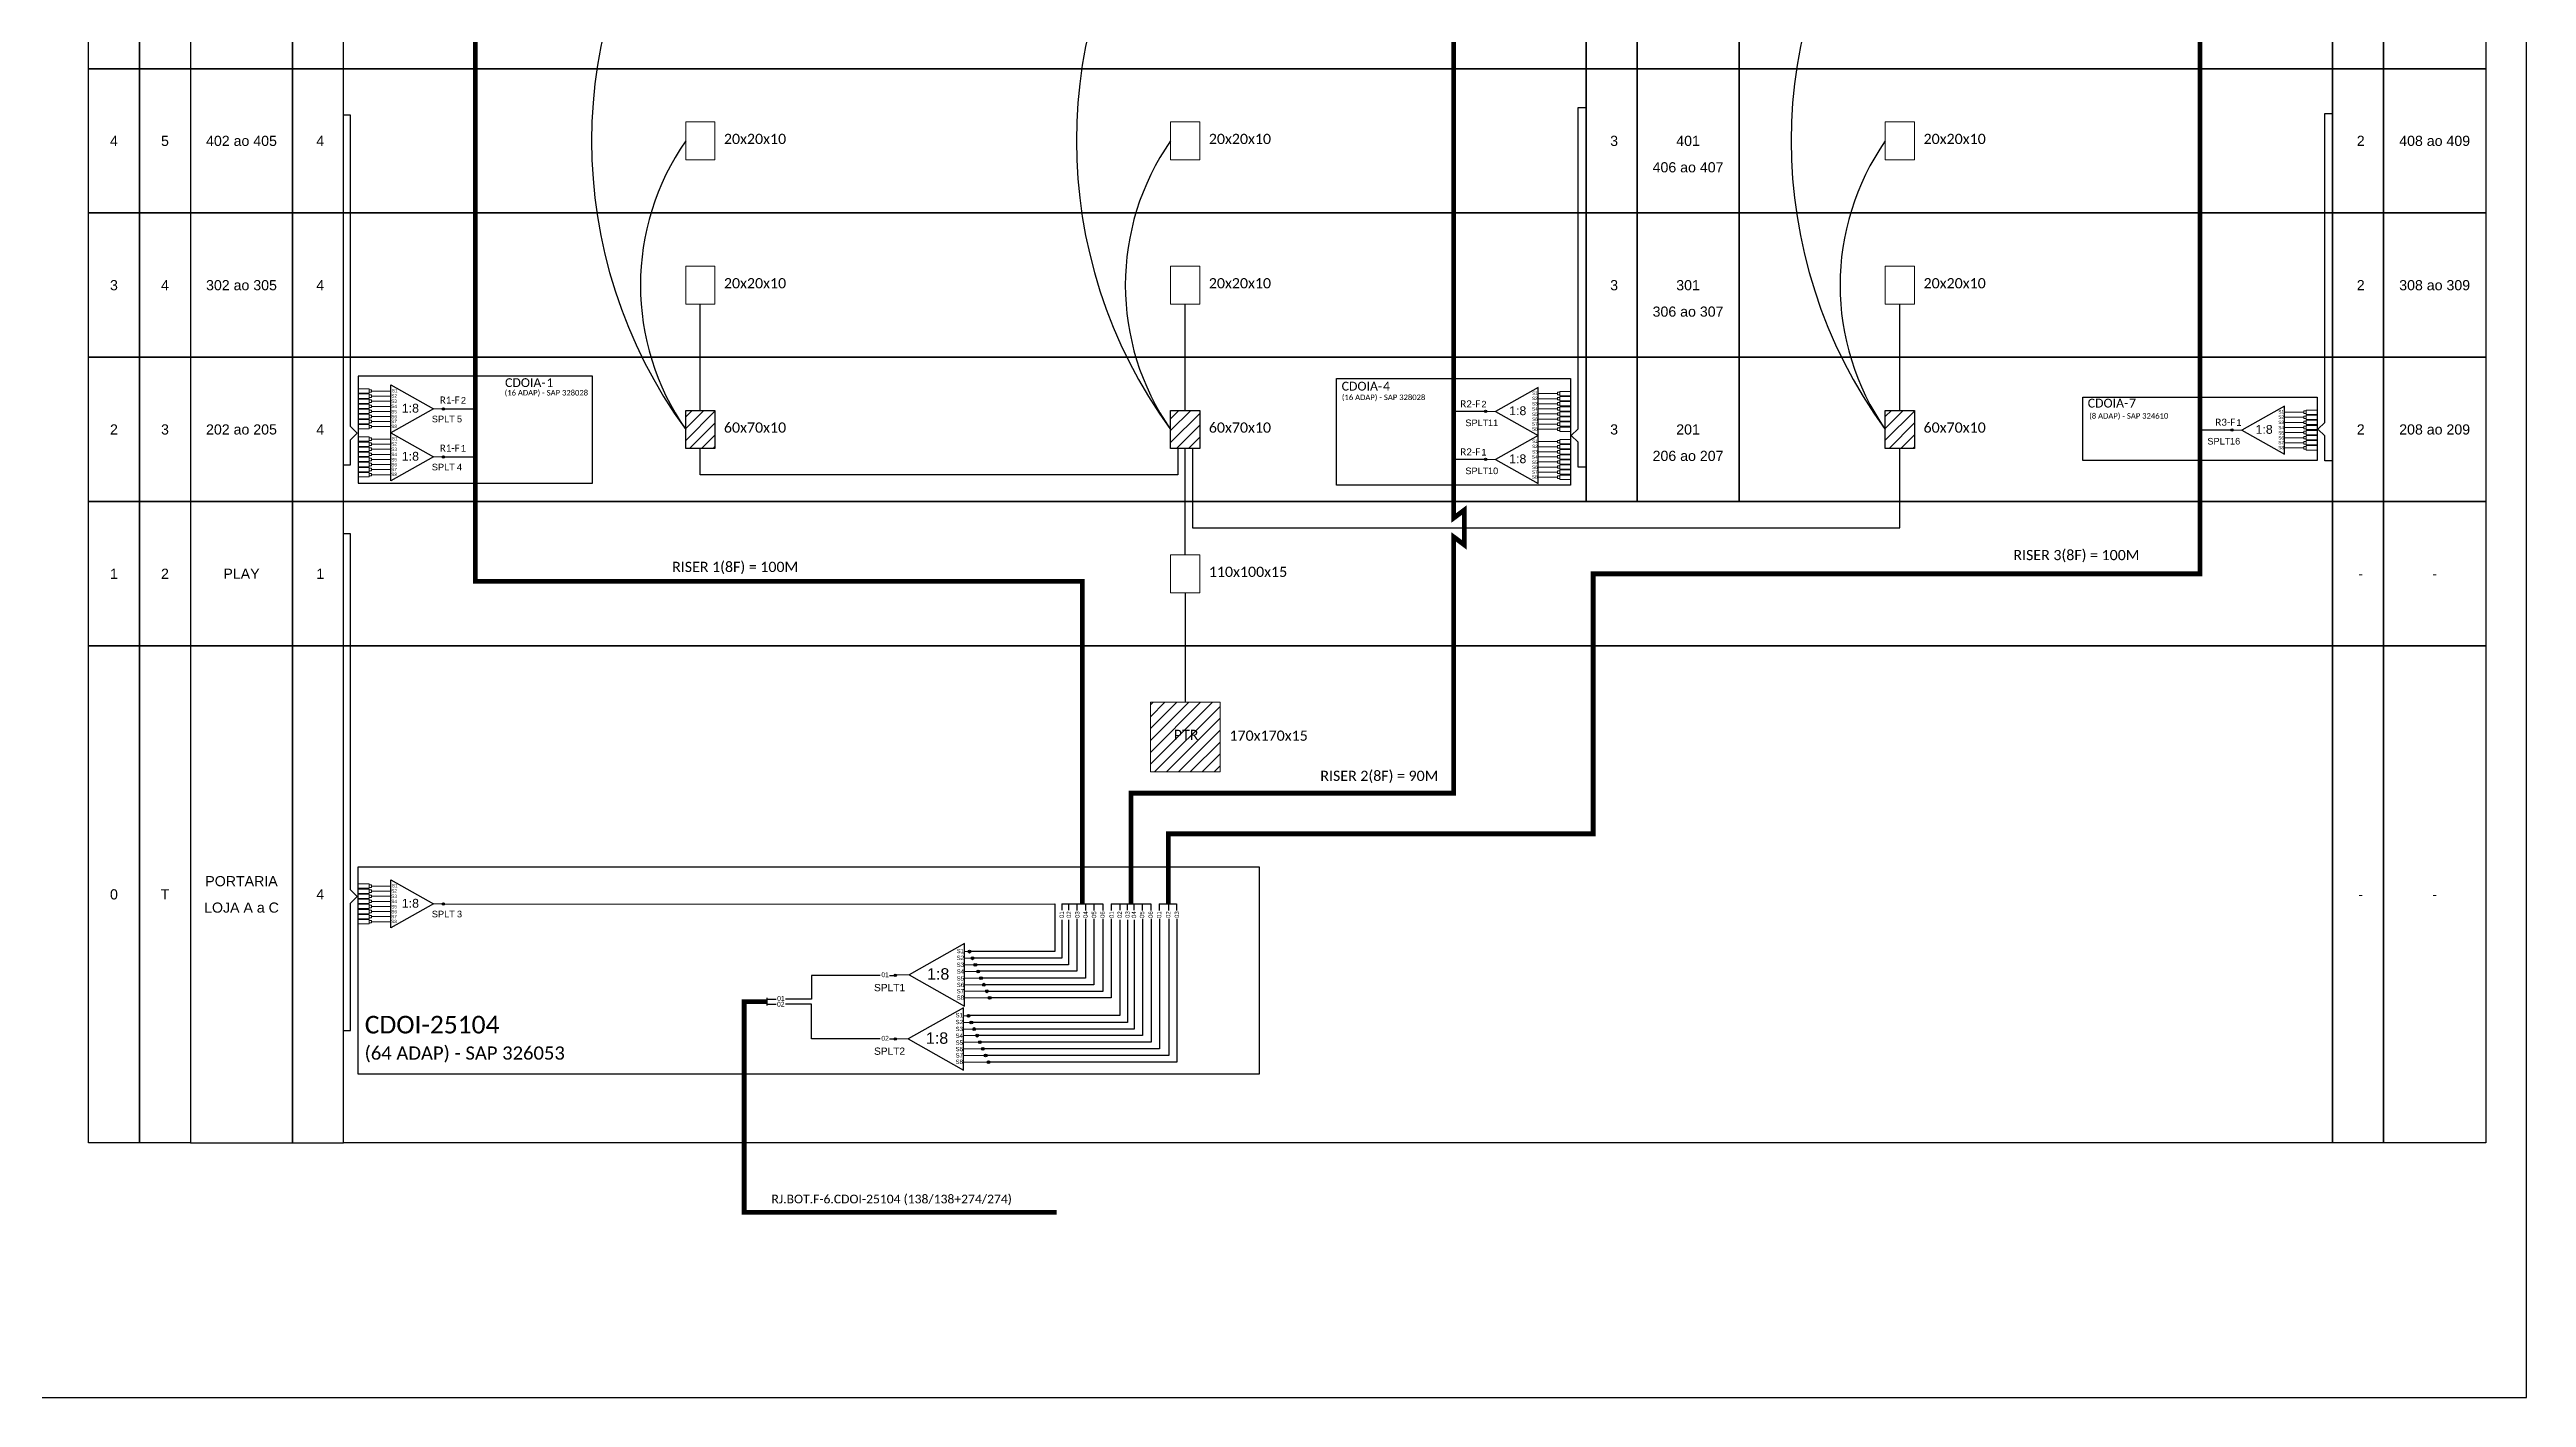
# Model space of a CAD drawing. Extents: x -89 to 749, y 705 to 1299.
# Drawn here: x 215 to 749, y 705 to 996 of the extents above; entities that cross this region are included whole.
import ezdxf
from ezdxf.enums import TextEntityAlignment as Align

# ---------------------------------------------------------------- set-up
doc = ezdxf.new("R2010")
doc.units = 0
doc.styles.add('ARIAL', font='arial.ttf')
doc.styles.add('WMF-Calibri0', font='calibri.ttf')

# ---------------------------------------------------------------- blocks, each defined once
blk = doc.blocks.new('SPLT_1-8_DIV_DIR')
h = blk.add_hatch(color=3)
h.dxf.hatch_style = 1
edge = h.paths.add_edge_path()
edge.add_arc((12.77, 4.04), 0.242, 0, 360)
h = blk.add_hatch(color=3)
h.dxf.hatch_style = 1
edge = h.paths.add_edge_path()
edge.add_arc((13.27, 2.88), 0.242, 0, 360)
h = blk.add_hatch(color=3)
h.dxf.hatch_style = 1
edge = h.paths.add_edge_path()
edge.add_arc((13.77, 1.73), 0.242, 0, 360)
h = blk.add_hatch(color=3)
h.dxf.hatch_style = 1
edge = h.paths.add_edge_path()
edge.add_arc((14.27, 0.58), 0.242, 0, 360)
h = blk.add_hatch(color=3)
h.dxf.hatch_style = 1
edge = h.paths.add_edge_path()
edge.add_arc((14.77, -0.58), 0.242, 0, 360)
h = blk.add_hatch(color=3)
h.dxf.hatch_style = 1
edge = h.paths.add_edge_path()
edge.add_arc((15.27, -1.73), 0.242, 0, 360)
h = blk.add_hatch(color=3)
h.dxf.hatch_style = 1
edge = h.paths.add_edge_path()
edge.add_arc((15.77, -2.88), 0.242, 0, 360)
h = blk.add_hatch(color=3)
h.dxf.hatch_style = 1
edge = h.paths.add_edge_path()
edge.add_arc((16.27, -4.04), 0.242, 0, 360)
at = {"color": 1}
blk.add_lwpolyline([(11.89, 5.45), (2.22, 0), (11.89, -5.45), (11.89, 5.45)], dxfattribs=at)
at = {"color": 1, "lineweight": 0}
blk.add_lwpolyline([(2.22, 0), (0, 0)], dxfattribs=at)
at = {"color": 7, "lineweight": 0}
for points in [[(12.77, 4.04), (11.89, 4.04)], [(11.89, 2.88), (13.27, 2.88)], [(11.89, 1.73), (13.77, 1.73)], [(11.89, 0.58), (14.27, 0.58)], [(11.89, -0.58), (14.77, -0.58)], [(11.89, -1.73), (15.27, -1.73)], [(11.89, -2.88), (15.77, -2.88)], [(11.89, -4.04), (16.27, -4.04)]]:
    blk.add_lwpolyline(points, dxfattribs=at)
at = {"color": 3}
for centre in [(12.77, 4.04), (13.27, 2.88), (13.77, 1.73), (14.27, 0.58), (14.77, -0.58), (15.27, -1.73), (15.77, -2.88), (16.27, -4.04)]:
    blk.add_circle(centre, 0.242, dxfattribs=at)
at = {"color": 1, "style": 'ARIAL'}
for s, height, p in [('S1', 0.75, (10.52, 3.77)), ('1:8', 2, (5.35, -0.85)), ('S2', 0.75, (10.52, 2.58)), ('S3', 0.75, (10.52, 1.37)), ('S4', 0.75, (10.52, 0.19)), ('S5', 0.75, (10.52, -1.02)), ('S6', 0.75, (10.52, -2.14)), ('S7', 0.75, (10.52, -3.24)), ('S8', 0.75, (10.52, -4.36))]:
    blk.add_text(s, height=height, dxfattribs=at).set_placement(p)
blk = doc.blocks.new('SPLT_1-8_SC-APC')
at = {"color": 1}
blk.add_lwpolyline([(-7.37, -2.1), (-17.04, -7.55), (-7.37, -13), (-7.37, -2.1)], dxfattribs=at)
at = {"color": 3, "lineweight": 0}
for points in [[(-2.99, -3.51), (-7.37, -3.51)], [(-7.37, -4.66), (-2.99, -4.66)], [(-2.41, -3.02), (-2.41, -4)], [(-2.41, -3.02), (0, -3.02)], [(-2.41, -4), (0, -4)], [(-2.41, -4.17), (-2.41, -5.16)], [(-2.41, -4.17), (0, -4.17)], [(-2.41, -5.16), (0, -5.16)], [(-2.41, -5.32), (-2.41, -6.31)], [(-2.41, -5.32), (0, -5.32)], [(-7.37, -5.82), (-2.99, -5.82)], [(-7.37, -6.97), (-2.99, -6.97)], [(-7.37, -8.12), (-2.99, -8.12)], [(-7.37, -9.28), (-2.99, -9.28)], [(-7.37, -10.43), (-2.99, -10.43)], [(-2.41, -6.31), (0, -6.31)], [(-2.41, -6.48), (-2.41, -7.46)], [(-2.41, -6.48), (0, -6.48)], [(-2.41, -7.46), (0, -7.46)], [(-2.41, -7.63), (-2.41, -8.62)], [(-2.41, -7.63), (0, -7.63)], [(-2.41, -8.62), (0, -8.62)], [(-2.41, -8.78), (-2.41, -9.77)], [(-2.41, -8.78), (0, -8.78)], [(-2.41, -9.77), (0, -9.77)], [(-2.41, -9.94), (-2.41, -10.92)], [(-2.41, -9.94), (0, -9.94)], [(-2.41, -10.92), (0, -10.92)], [(-2.41, -11.09), (-2.41, -12.08)], [(-2.41, -11.09), (0, -11.09)], [(-7.37, -11.58), (-2.99, -11.58)], [(-2.41, -12.08), (0, -12.08)]]:
    blk.add_lwpolyline(points, dxfattribs=at)
for points in [[(-2.99, -3.22), (-2.41, -3.22), (-2.41, -3.8), (-2.99, -3.8)], [(-2.99, -4.38), (-2.41, -4.38), (-2.41, -4.95), (-2.99, -4.95)], [(-2.99, -5.53), (-2.41, -5.53), (-2.41, -6.1), (-2.99, -6.1)], [(-2.99, -6.68), (-2.41, -6.68), (-2.41, -7.26), (-2.99, -7.26)], [(-2.99, -7.84), (-2.41, -7.84), (-2.41, -8.41), (-2.99, -8.41)], [(-2.99, -8.99), (-2.41, -8.99), (-2.41, -9.56), (-2.99, -9.56)], [(-2.99, -10.14), (-2.41, -10.14), (-2.41, -10.72), (-2.99, -10.72)], [(-2.99, -11.3), (-2.41, -11.3), (-2.41, -11.87), (-2.99, -11.87)]]:
    blk.add_lwpolyline(points, close=True, dxfattribs=at)
at = {"color": 1, "lineweight": 0}
blk.add_lwpolyline([(-17.04, -7.55), (-19.26, -7.55)], dxfattribs=at)
at = {"color": 1, "style": 'ARIAL'}
for s, height, p in [('S1', 0.75, (-8.74, -3.78)), ('S2', 0.75, (-8.74, -4.97)), ('S3', 0.75, (-8.74, -6.18)), ('1:8', 2, (-13.91, -8.4)), ('S4', 0.75, (-8.74, -7.36)), ('S5', 0.75, (-8.74, -8.57)), ('S6', 0.75, (-8.74, -9.69)), ('S7', 0.75, (-8.74, -10.78)), ('S8', 0.75, (-8.74, -11.9))]:
    blk.add_text(s, height=height, dxfattribs=at).set_placement(p)

msp = doc.modelspace()

# ---------------------------------------------------------------- hatches: boundary and pattern name
h = msp.add_hatch()
h.set_pattern_fill('ANSI31', color=1, scale=0.57)
h.set_pattern_definition([(45, (-599.2098, 72.1975), (-1.2796865, 1.2796865), [])])
h.paths.add_polyline_path([(352.52, 909.6), (358.81, 909.6), (358.81, 917.79), (352.52, 917.79)])
h.paths.add_polyline_path([(463.31, 917.79), (457.02, 917.79), (457.02, 909.6), (463.31, 909.6)])
h.paths.add_polyline_path([(358.81, 1042.22), (352.52, 1042.22), (352.52, 1034.03), (358.81, 1034.03)])
h.paths.add_polyline_path([(463.31, 1042.22), (457.02, 1042.22), (457.02, 1034.03), (463.31, 1034.03)])
h.paths.add_polyline_path([(352.52, 1158.45), (358.81, 1158.45), (358.81, 1166.64), (352.52, 1166.64)])
h.paths.add_polyline_path([(463.31, 1166.64), (457.02, 1166.64), (457.02, 1158.45), (463.31, 1158.45)])
h.paths.add_polyline_path([(617.36, 1158.45), (617.36, 1166.64), (611.06, 1166.64), (611.06, 1158.45)])
h.paths.add_polyline_path([(617.36, 1034.03), (617.36, 1042.22), (611.06, 1042.22), (611.06, 1034.03)])
h.paths.add_polyline_path([(617.36, 909.6), (617.36, 917.79), (611.06, 917.79), (611.06, 909.6)])
h = msp.add_hatch(color=3)
h.dxf.hatch_style = 1
edge = h.paths.add_edge_path()
edge.add_arc((300.29, 918.13), 0.244, 0, 360)
h = msp.add_hatch(color=3)
h.dxf.hatch_style = 1
edge = h.paths.add_edge_path()
edge.add_arc((524.92, 917.59), 0.244, 0, 360)
h = msp.add_hatch(color=3)
h.dxf.hatch_style = 1
edge = h.paths.add_edge_path()
edge.add_arc((685.78, 913.57), 0.244, 0, 360)
h = msp.add_hatch(color=3)
h.dxf.hatch_style = 1
edge = h.paths.add_edge_path()
edge.add_arc((300.29, 907.78), 0.244, 0, 360)
h = msp.add_hatch(color=3)
h.dxf.hatch_style = 1
edge = h.paths.add_edge_path()
edge.add_arc((524.92, 907.24), 0.244, 0, 360)
h = msp.add_hatch()
h.set_pattern_fill('ANSI31', color=1, scale=0.57)
h.set_pattern_definition([(45, (-91.6205, 3355.698), (-1.2796865, 1.2796865), [])])
h.paths.add_polyline_path([(467.68, 854.91), (452.66, 854.91), (452.66, 839.9), (467.68, 839.9)])
h.paths.add_polyline_path([(457.16, 846.2), (463.62, 846.2), (463.62, 849.5), (457.16, 849.5)], flags=24)
h = msp.add_hatch(color=3)
h.dxf.hatch_style = 1
edge = h.paths.add_edge_path()
edge.add_arc((300.29, 811.42), 0.244, 0, 360)
h = msp.add_hatch(color=3)
h.dxf.hatch_style = 1
edge = h.paths.add_edge_path()
edge.add_arc((397.69, 796.02), 0.268, 0, 360)
h = msp.add_hatch(color=3)
h.dxf.hatch_style = 1
edge = h.paths.add_edge_path()
edge.add_arc((397.69, 782.31), 0.268, 0, 360)

# ---------------------------------------------------------------- linework, layer by layer
at = {"color": 3}
msp.add_line((370.04, 790.88), (371.99, 790.88), dxfattribs=at)
at = {"color": 2}
for p, q in [((379.66, 789.83), (374.01, 789.83)), ((379.66, 782.31), (379.66, 789.83)), ((394.46, 782.31), (379.66, 782.31))]:
    msp.add_line(p, q, dxfattribs=at)
for points in [[(-89.32, 705.02), (749.25, 705.02), (749.25, 1299.02), (-89.32, 1299.02), (-89.32, 705.02)], [(546.56, 867.04), (278.77, 867.04), (278.77, 898.14), (546.56, 898.14)], [(546.56, 898.14), (557.56, 898.14)], [(557.56, 898.14), (579.54, 898.14)], [(579.54, 898.14), (707.47, 898.14), (707.47, 867.04), (579.54, 867.04)], [(546.56, 759.93), (278.77, 759.93), (278.77, 867.04), (546.56, 867.04)], [(557.56, 867.04), (546.56, 867.04)], [(546.56, 867.04), (557.56, 867.04)], [(579.54, 867.04), (557.56, 867.04)], [(557.56, 867.04), (579.54, 867.04)], [(579.54, 867.04), (707.47, 867.04), (707.47, 759.93), (579.54, 759.93)], [(557.56, 759.93), (546.56, 759.93)], [(579.54, 759.93), (557.56, 759.93)]]:
    msp.add_lwpolyline(points)
at = {"color": 5, "const_width": 1.04}
msp.add_lwpolyline([(307.18, 1166.99), (307.18, 880.94), (438.01, 880.94), (438.01, 811.42)], dxfattribs=at)
at = {"color": 6, "const_width": 1.04}
msp.add_lwpolyline([(518.03, 1166.44), (518.03, 894.6), (520.34, 896.33), (520.34, 888.81), (518.03, 890.54), (518.03, 835.3), (448.49, 835.3), (448.49, 811.42)], dxfattribs=at)
at = {"color": 30, "const_width": 1.04}
msp.add_lwpolyline([(678.89, 1162.42), (678.89, 882.59), (548.09, 882.59), (548.09, 826.54), (456.55, 826.54), (456.55, 811.42)], dxfattribs=at)
for points in [[(223.8, 1022.57), (234.79, 1022.57), (234.79, 991.46), (223.8, 991.46)], [(234.79, 1022.57), (245.78, 1022.57), (245.78, 991.46), (234.79, 991.46)], [(267.77, 1022.57), (245.78, 1022.57), (245.78, 991.46), (267.77, 991.46)], [(278.77, 1022.57), (267.77, 1022.57), (267.77, 991.46), (278.77, 991.46)], [(278.77, 1022.57), (546.56, 1022.57), (546.56, 991.46), (278.77, 991.46)], [(546.56, 1022.57), (557.56, 1022.57), (557.56, 991.46), (546.56, 991.46)], [(557.56, 1022.57), (579.54, 1022.57), (579.54, 991.46), (557.56, 991.46)], [(579.54, 1022.57), (707.47, 1022.57), (707.47, 991.46), (579.54, 991.46)], [(707.47, 1022.57), (718.47, 1022.57), (718.47, 991.46), (707.47, 991.46)], [(718.47, 1022.57), (740.46, 1022.57), (740.46, 991.46), (718.47, 991.46)], [(223.8, 991.46), (234.79, 991.46), (234.79, 960.36), (223.8, 960.36)], [(234.79, 991.46), (245.78, 991.46), (245.78, 960.36), (234.79, 960.36)], [(267.77, 991.46), (245.78, 991.46), (245.78, 960.36), (267.77, 960.36)], [(278.77, 991.46), (267.77, 991.46), (267.77, 960.36), (278.77, 960.36)], [(278.77, 991.46), (546.56, 991.46), (546.56, 960.36), (278.77, 960.36)], [(546.56, 991.46), (557.56, 991.46), (557.56, 960.36), (546.56, 960.36)], [(557.56, 991.46), (579.54, 991.46), (579.54, 960.36), (557.56, 960.36)], [(579.54, 991.46), (707.47, 991.46), (707.47, 960.36), (579.54, 960.36)], [(707.47, 991.46), (718.47, 991.46), (718.47, 960.36), (707.47, 960.36)], [(718.47, 991.46), (740.46, 991.46), (740.46, 960.36), (718.47, 960.36)], [(223.8, 960.36), (234.79, 960.36), (234.79, 929.25), (223.8, 929.25)], [(234.79, 960.36), (245.78, 960.36), (245.78, 929.25), (234.79, 929.25)], [(267.77, 960.36), (245.78, 960.36), (245.78, 929.25), (267.77, 929.25)], [(278.77, 960.36), (267.77, 960.36), (267.77, 929.25), (278.77, 929.25)], [(278.77, 960.36), (546.56, 960.36), (546.56, 929.25), (278.77, 929.25)], [(546.56, 960.36), (557.56, 960.36), (557.56, 929.25), (546.56, 929.25)], [(557.56, 960.36), (579.54, 960.36), (579.54, 929.25), (557.56, 929.25)], [(579.54, 960.36), (707.47, 960.36), (707.47, 929.25), (579.54, 929.25)], [(707.47, 960.36), (718.47, 960.36), (718.47, 929.25), (707.47, 929.25)], [(718.47, 960.36), (740.46, 960.36), (740.46, 929.25), (718.47, 929.25)], [(223.8, 929.25), (234.79, 929.25), (234.79, 898.14), (223.8, 898.14)], [(234.79, 929.25), (245.78, 929.25), (245.78, 898.14), (234.79, 898.14)], [(267.77, 929.25), (245.78, 929.25), (245.78, 898.14), (267.77, 898.14)], [(278.77, 929.25), (267.77, 929.25), (267.77, 898.14), (278.77, 898.14)], [(278.77, 929.25), (546.56, 929.25), (546.56, 898.14), (278.77, 898.14)], [(546.56, 929.25), (557.56, 929.25), (557.56, 898.14), (546.56, 898.14)], [(557.56, 929.25), (579.54, 929.25), (579.54, 898.14), (557.56, 898.14)], [(579.54, 929.25), (707.47, 929.25), (707.47, 898.14), (579.54, 898.14)], [(707.47, 929.25), (718.47, 929.25), (718.47, 898.14), (707.47, 898.14)], [(718.47, 929.25), (740.46, 929.25), (740.46, 898.14), (718.47, 898.14)], [(223.8, 898.14), (234.79, 898.14), (234.79, 867.04), (223.8, 867.04)], [(234.79, 898.14), (245.78, 898.14), (245.78, 867.04), (234.79, 867.04)], [(267.77, 898.14), (245.78, 898.14), (245.78, 867.04), (267.77, 867.04)], [(278.77, 898.14), (267.77, 898.14), (267.77, 867.04), (278.77, 867.04)], [(707.47, 898.14), (718.47, 898.14), (718.47, 867.04), (707.47, 867.04)], [(718.47, 898.14), (740.46, 898.14), (740.46, 867.04), (718.47, 867.04)], [(223.8, 867.04), (234.79, 867.04), (234.79, 759.93), (223.8, 759.93)], [(234.79, 867.04), (245.78, 867.04), (245.78, 759.93), (234.79, 759.93)], [(267.77, 867.04), (245.78, 867.04), (245.78, 759.93), (267.77, 759.93)], [(278.77, 867.04), (267.77, 867.04), (267.77, 759.93), (278.77, 759.93)], [(707.47, 867.04), (718.47, 867.04), (718.47, 759.93), (707.47, 759.93)], [(718.47, 867.04), (740.46, 867.04), (740.46, 759.93), (718.47, 759.93)]]:
    msp.add_lwpolyline(points, close=True)
at = {"color": 3}
for points in [[(546.42, 905.59), (544.85, 905.59), (544.84, 910.97), (543.36, 912.4), (544.84, 913.84), (544.84, 983.07), (546.41, 983.07)], [(278.68, 906.09), (280.25, 906.09), (280.25, 911.46), (281.74, 912.9), (280.25, 914.33), (280.25, 981.47), (278.69, 981.47)], [(707.36, 906.96), (705.79, 906.96), (705.79, 912.34), (704.3, 913.77), (705.79, 915.2), (705.79, 981.82), (707.36, 981.82)], [(355.66, 917.79), (355.66, 940.71)], [(460.17, 917.79), (460.17, 940.71)], [(614.21, 917.79), (614.21, 940.71)], [(458.6, 909.6), (458.6, 903.9), (355.66, 903.9), (355.66, 909.6)], [(460.17, 886.68), (460.17, 909.6)], [(461.74, 909.6), (461.74, 892.5), (614.21, 892.5), (614.21, 909.6)], [(278.68, 784.14), (280.25, 784.14), (280.25, 811.57), (281.74, 813), (280.25, 814.44), (280.25, 891.18), (278.69, 891.18)], [(460.17, 878.5), (460.17, 854.91)], [(394.46, 796.02), (379.66, 796.02), (379.66, 790.88), (374, 790.88)], [(396.44, 796.02), (397.69, 796.02)]]:
    msp.add_lwpolyline(points, dxfattribs=at)
at = {"color": 0, "lineweight": 0}
for points in [[(352.52, 980), (358.81, 980), (358.81, 971.82), (352.52, 971.82)], [(457.02, 980), (463.31, 980), (463.31, 971.82), (457.02, 971.82)], [(611.06, 980), (617.36, 980), (617.36, 971.82), (611.06, 971.82)], [(352.52, 948.9), (358.81, 948.9), (358.81, 940.71), (352.52, 940.71)], [(457.02, 948.9), (463.31, 948.9), (463.31, 940.71), (457.02, 940.71)], [(611.06, 948.9), (617.36, 948.9), (617.36, 940.71), (611.06, 940.71)], [(457.02, 886.68), (463.31, 886.68), (463.31, 878.5), (457.02, 878.5)]]:
    msp.add_lwpolyline(points, close=True, dxfattribs=at)
at = {"color": 1}
for points in [[(332.43, 925.21), (281.96, 925.21), (281.96, 902.15), (332.43, 902.15)], [(492.78, 924.66), (543.25, 924.66), (543.25, 901.72), (492.78, 901.72)], [(653.64, 920.64), (704.11, 920.64), (704.11, 907.04), (653.64, 907.04)], [(352.52, 917.79), (358.81, 917.79), (358.81, 909.6), (352.52, 909.6)], [(457.02, 917.79), (463.31, 917.79), (463.31, 909.6), (457.02, 909.6)], [(611.06, 917.79), (617.36, 917.79), (617.36, 909.6), (611.06, 909.6)], [(281.92, 819.42), (476.08, 819.42), (476.08, 774.7), (281.92, 774.7)]]:
    msp.add_lwpolyline(points, close=True, dxfattribs=at)
at = {"color": 3, "lineweight": 0}
for points in [[(284.28, 922.44), (281.99, 922.44)], [(284.28, 921.5), (281.99, 921.5)], [(284.28, 921.34), (281.99, 921.34)], [(284.28, 920.4), (281.99, 920.4)], [(284.28, 920.25), (281.99, 920.25)], [(284.28, 919.31), (281.99, 919.31)], [(284.28, 919.15), (281.99, 919.15)], [(284.28, 918.21), (281.99, 918.21)], [(284.28, 922.44), (284.28, 921.5)], [(284.28, 921.34), (284.28, 920.4)], [(284.28, 920.25), (284.28, 919.31)], [(284.28, 919.15), (284.28, 918.21)], [(284.83, 921.97), (288.99, 921.97)], [(288.99, 920.87), (284.83, 920.87)], [(288.99, 919.78), (284.83, 919.78)], [(288.99, 918.68), (284.83, 918.68)], [(284.28, 918.06), (281.99, 918.06)], [(284.28, 917.12), (281.99, 917.12)], [(284.28, 916.96), (281.99, 916.96)], [(284.28, 916.02), (281.99, 916.02)], [(284.28, 915.87), (281.99, 915.87)], [(284.28, 914.93), (281.99, 914.93)], [(284.28, 914.77), (281.99, 914.77)], [(284.28, 913.83), (281.99, 913.83)], [(284.28, 918.06), (284.28, 917.12)], [(284.28, 916.96), (284.28, 916.02)], [(284.28, 915.87), (284.28, 914.93)], [(284.28, 914.77), (284.28, 913.83)], [(288.99, 917.59), (284.83, 917.59)], [(288.99, 916.49), (284.83, 916.49)], [(288.99, 915.4), (284.83, 915.4)], [(288.99, 914.3), (284.83, 914.3)], [(284.28, 912.09), (281.99, 912.09)], [(284.28, 911.15), (281.99, 911.15)], [(284.28, 910.99), (281.99, 910.99)], [(284.28, 910.05), (281.99, 910.05)], [(284.28, 909.89), (281.99, 909.89)], [(284.28, 908.96), (281.99, 908.96)], [(284.28, 908.8), (281.99, 908.8)], [(284.28, 907.86), (281.99, 907.86)], [(284.28, 907.7), (281.99, 907.7)], [(284.28, 912.09), (284.28, 911.15)], [(284.28, 910.99), (284.28, 910.05)], [(284.28, 909.89), (284.28, 908.96)], [(284.28, 908.8), (284.28, 907.86)], [(284.28, 907.7), (284.28, 906.77)], [(284.83, 911.62), (288.99, 911.62)], [(288.99, 910.52), (284.83, 910.52)], [(288.99, 909.43), (284.83, 909.43)], [(288.99, 908.33), (284.83, 908.33)], [(284.28, 906.77), (281.99, 906.77)], [(284.28, 906.61), (281.99, 906.61)], [(284.28, 905.67), (281.99, 905.67)], [(284.28, 905.51), (281.99, 905.51)], [(284.28, 904.58), (281.99, 904.58)], [(284.28, 904.42), (281.99, 904.42)], [(284.28, 903.48), (281.99, 903.48)], [(284.28, 906.61), (284.28, 905.67)], [(284.28, 905.51), (284.28, 904.58)], [(284.28, 904.42), (284.28, 903.48)], [(288.99, 907.24), (284.83, 907.24)], [(288.99, 906.14), (284.83, 906.14)], [(288.99, 905.04), (284.83, 905.04)], [(288.99, 903.95), (284.83, 903.95)], [(284.28, 815.72), (281.99, 815.72)], [(284.28, 814.79), (281.99, 814.79)], [(284.28, 814.63), (281.99, 814.63)], [(284.28, 813.69), (281.99, 813.69)], [(284.28, 813.53), (281.99, 813.53)], [(284.28, 812.6), (281.99, 812.6)], [(284.28, 812.44), (281.99, 812.44)], [(284.28, 811.5), (281.99, 811.5)], [(284.28, 815.72), (284.28, 814.79)], [(284.28, 814.63), (284.28, 813.69)], [(284.28, 813.53), (284.28, 812.6)], [(284.28, 812.44), (284.28, 811.5)], [(284.83, 815.25), (288.99, 815.25)], [(288.99, 814.16), (284.83, 814.16)], [(288.99, 813.06), (284.83, 813.06)], [(288.99, 811.97), (284.83, 811.97)], [(284.28, 811.34), (281.99, 811.34)], [(284.28, 810.4), (281.99, 810.4)], [(284.28, 810.25), (281.99, 810.25)], [(284.28, 809.31), (281.99, 809.31)], [(284.28, 809.15), (281.99, 809.15)], [(284.28, 808.21), (281.99, 808.21)], [(284.28, 808.06), (281.99, 808.06)], [(284.28, 807.12), (281.99, 807.12)], [(284.28, 811.34), (284.28, 810.4)], [(284.28, 810.25), (284.28, 809.31)], [(284.28, 809.15), (284.28, 808.21)], [(284.28, 808.06), (284.28, 807.12)], [(288.99, 810.87), (284.83, 810.87)], [(288.99, 809.78), (284.83, 809.78)], [(288.99, 808.68), (284.83, 808.68)], [(288.99, 807.59), (284.83, 807.59)]]:
    msp.add_lwpolyline(points, dxfattribs=at)
for points in [[(284.83, 922.24), (284.28, 922.24), (284.28, 921.7), (284.83, 921.7)], [(284.83, 921.15), (284.28, 921.15), (284.28, 920.6), (284.83, 920.6)], [(284.83, 920.05), (284.28, 920.05), (284.28, 919.51), (284.83, 919.51)], [(284.83, 918.95), (284.28, 918.95), (284.28, 918.41), (284.83, 918.41)], [(284.83, 917.86), (284.28, 917.86), (284.28, 917.32), (284.83, 917.32)], [(284.83, 916.76), (284.28, 916.76), (284.28, 916.22), (284.83, 916.22)], [(284.83, 915.67), (284.28, 915.67), (284.28, 915.12), (284.83, 915.12)], [(284.83, 914.57), (284.28, 914.57), (284.28, 914.03), (284.83, 914.03)], [(284.83, 911.89), (284.28, 911.89), (284.28, 911.34), (284.83, 911.34)], [(284.83, 910.79), (284.28, 910.79), (284.28, 910.25), (284.83, 910.25)], [(284.83, 909.7), (284.28, 909.7), (284.28, 909.15), (284.83, 909.15)], [(284.83, 908.6), (284.28, 908.6), (284.28, 908.06), (284.83, 908.06)], [(284.83, 907.51), (284.28, 907.51), (284.28, 906.96), (284.83, 906.96)], [(284.83, 906.41), (284.28, 906.41), (284.28, 905.87), (284.83, 905.87)], [(284.83, 905.32), (284.28, 905.32), (284.28, 904.77), (284.83, 904.77)], [(284.83, 904.22), (284.28, 904.22), (284.28, 903.68), (284.83, 903.68)], [(284.83, 815.53), (284.28, 815.53), (284.28, 814.98), (284.83, 814.98)], [(284.83, 814.43), (284.28, 814.43), (284.28, 813.89), (284.83, 813.89)], [(284.83, 813.34), (284.28, 813.34), (284.28, 812.79), (284.83, 812.79)], [(284.83, 812.24), (284.28, 812.24), (284.28, 811.7), (284.83, 811.7)], [(284.83, 811.15), (284.28, 811.15), (284.28, 810.6), (284.83, 810.6)], [(284.83, 810.05), (284.28, 810.05), (284.28, 809.51), (284.83, 809.51)], [(284.83, 808.95), (284.28, 808.95), (284.28, 808.41), (284.83, 808.41)], [(284.83, 807.86), (284.28, 807.86), (284.28, 807.32), (284.83, 807.32)]]:
    msp.add_lwpolyline(points, close=True, dxfattribs=at)
at = {"color": 1}
for points in [[(288.99, 923.31), (298.17, 918.13), (288.99, 912.96), (288.99, 923.31)], [(288.99, 912.96), (298.17, 907.78), (288.99, 902.61), (288.99, 912.96)], [(288.99, 816.6), (298.17, 811.42), (288.99, 806.24), (288.99, 816.6)], [(370.04, 791.17), (370.04, 789.54)]]:
    msp.add_lwpolyline(points, dxfattribs=at)
at = {"color": 1, "lineweight": 0}
for points in [[(298.17, 918.13), (300.29, 918.13)], [(298.17, 907.78), (300.29, 907.78)], [(298.17, 811.42), (300.29, 811.42)]]:
    msp.add_lwpolyline(points, dxfattribs=at)
at = {"color": 5}
for points in [[(300.29, 918.13), (307.18, 918.13)], [(300.29, 907.78), (307.18, 907.78)], [(433.56, 808), (433.56, 799.7), (414.61, 799.7)], [(435.02, 808), (435.02, 798.28), (415.23, 798.28)], [(436.84, 808.18), (436.84, 796.89), (415.85, 796.89)], [(438.66, 808.18), (438.66, 795.41), (416.47, 795.41)], [(440.48, 808.18), (440.48, 793.99), (417.08, 793.99)], [(442.45, 808.18), (442.45, 792.57), (417.7, 792.57)], [(433.56, 811.42), (433.56, 810.04)], [(433.56, 811.42), (442.45, 811.42)], [(435.02, 811.42), (435.02, 810.04)], [(436.84, 811.42), (436.84, 810.01)], [(438.66, 811.42), (438.66, 810.02)], [(440.48, 811.42), (440.48, 810.01)], [(442.45, 811.42), (442.45, 810.02)], [(413.4, 801.17), (413.4, 801.17)], [(413.16, 787.34), (413.16, 787.34)]]:
    msp.add_lwpolyline(points, dxfattribs=at)
at = {"color": 6}
for points in [[(524.92, 917.59), (518.03, 917.59)], [(524.92, 907.24), (518.03, 907.24)], [(446.11, 808.02), (446.09, 787.34), (413.75, 787.34)], [(447.72, 808.02), (447.72, 785.87), (414.37, 785.87)], [(449.17, 808.02), (449.17, 784.45), (414.99, 784.45)], [(450.99, 808.21), (450.99, 783.06), (415.61, 783.06)], [(452.81, 808.21), (452.81, 781.59), (416.23, 781.59)], [(444.23, 808.18), (444.23, 791.14), (418.32, 791.14)], [(444.23, 811.42), (444.23, 810.02)], [(444.23, 811.42), (452.75, 811.42)], [(446.05, 811.42), (446.05, 810.04)], [(447.66, 811.42), (447.66, 810.04)], [(449.11, 811.42), (449.11, 810.04)], [(450.93, 811.42), (450.93, 810.01)], [(452.75, 811.42), (452.75, 810.02)]]:
    msp.add_lwpolyline(points, dxfattribs=at)
at = {"color": 30}
for points in [[(685.78, 913.57), (678.89, 913.57)], [(454.63, 808.21), (454.63, 780.16), (416.84, 780.16)], [(456.61, 808.21), (456.61, 778.75), (417.46, 778.75)], [(458.39, 808.21), (458.39, 777.32), (418.08, 777.32)], [(454.57, 811.42), (454.57, 810.01)], [(454.57, 811.42), (458.33, 811.42)], [(456.55, 811.42), (456.55, 810.02)], [(458.33, 811.42), (458.33, 810.02)]]:
    msp.add_lwpolyline(points, dxfattribs=at)
at = {"color": 1, "lineweight": 0}
msp.add_lwpolyline([(452.66, 854.91), (467.68, 854.91), (467.68, 839.9), (452.66, 839.9)], close=True, dxfattribs=at)
at = {"color": 7}
msp.add_lwpolyline([(300.53, 811.37), (432.11, 811.42), (432.11, 810.04), (432.09, 801.17), (413.99, 801.17)], dxfattribs=at)
at = {"color": 1, "const_width": 1.04}
msp.add_lwpolyline([(370.04, 790.35), (365.11, 790.35), (365.11, 744.95), (432.44, 744.95)], dxfattribs=at)
at = {"color": 2}
for points in [[(370.04, 789.83), (371.99, 789.83)], [(396.44, 782.31), (397.69, 782.31)]]:
    msp.add_lwpolyline(points, dxfattribs=at)
at = {"color": 3}
for centre, radius in [((300.29, 918.13), 0.244), ((524.92, 917.59), 0.244), ((685.78, 913.57), 0.244), ((300.29, 907.78), 0.244), ((524.92, 907.24), 0.244), ((300.29, 811.42), 0.244), ((397.69, 796.02), 0.268), ((397.69, 782.31), 0.268)]:
    msp.add_circle(centre, radius, dxfattribs=at)
for centre, radius, start, end in [((437.74, 975.91), 105.51, 143.8696, 216.1304), ((542.24, 975.91), 105.51, 143.8696, 216.1304), ((696.28, 975.91), 105.51, 143.8696, 216.1304), ((397.25, 944.8), 54.48, 145.1836, 214.8164), ((501.75, 944.8), 54.48, 145.1836, 214.8164), ((655.79, 944.8), 54.48, 145.1836, 214.8164)]:
    msp.add_arc(centre, radius, start, end, dxfattribs=at)

# ---------------------------------------------------------------- block references
at = {"color": 3, "xscale": 0.95, "yscale": 0.95, "zscale": 0.95}
for p in [(543.22, 924.76), (704.08, 920.74), (543.22, 914.4)]:
    msp.add_blockref('SPLT_1-8_SC-APC', p, dxfattribs=at)
at = {"xscale": 1.235, "yscale": 1.235, "zscale": 1.235}
for p in [(397.93, 796.14), (397.69, 782.31)]:
    msp.add_blockref('SPLT_1-8_DIV_DIR', p, dxfattribs=at)

# ---------------------------------------------------------------- texts
at = {"style": 'ARIAL'}
for s, height, p in [('4', 2.19, (229.29, 975.91)), ('5', 2.19, (240.29, 975.91)), ('402 ao 405', 2.185, (256.78, 975.91)), ('4', 2.19, (273.76, 975.91)), ('3', 2.19, (552.62, 975.91)), ('401', 2.185, (568.55, 975.91)), ('2', 2.19, (713.53, 975.91)), ('408 ao 409', 2.185, (729.46, 975.91)), ('406 ao 407', 2.185, (568.55, 970.21)), ('3', 2.19, (229.29, 944.8)), ('4', 2.19, (240.29, 944.8)), ('302 ao 305', 2.185, (256.78, 944.8)), ('4', 2.19, (273.76, 944.8)), ('3', 2.19, (552.62, 944.8)), ('301', 2.185, (568.55, 944.8)), ('2', 2.19, (713.53, 944.8)), ('308 ao 309', 2.185, (729.46, 944.8)), ('306 ao 307', 2.185, (568.55, 939.1)), ('2', 2.19, (229.29, 913.7)), ('3', 2.19, (240.29, 913.7)), ('202 ao 205', 2.185, (256.78, 913.7)), ('4', 2.19, (273.76, 913.7)), ('3', 2.19, (552.62, 913.7)), ('201', 2.185, (568.55, 913.7)), ('2', 2.19, (713.53, 913.7)), ('208 ao 209', 2.185, (729.46, 913.7)), ('206 ao 207', 2.185, (568.55, 908)), ('1', 2.19, (229.29, 882.59)), ('2', 2.19, (240.29, 882.59)), ('PLAY', 2.185, (256.78, 882.59)), ('1', 2.19, (273.76, 882.59)), ('-', 2.19, (713.53, 882.59)), ('-', 2.19, (729.46, 882.59)), ('PORTARIA', 2.185, (256.78, 816.33)), ('0', 2.19, (229.29, 813.48)), ('T', 2.19, (240.29, 813.48)), ('LOJA A a C', 2.185, (256.78, 810.63)), ('4', 2.19, (273.76, 813.48)), ('-', 2.19, (713.53, 813.48)), ('-', 2.19, (729.46, 813.48)), ('01', 1.045, (395.5, 796.15)), ('02', 1.045, (373.01, 789.8)), ('01', 1.045, (373.04, 791.04)), ('02', 1.045, (395.5, 782.45))]:
    msp.add_text(s, height=height, dxfattribs=at).set_placement(p, align=Align.MIDDLE_CENTER)
at = {"style": 'WMF-Calibri0'}
for s, p in [('20x20x10', (360.76, 975.23)), ('20x20x10', (465.27, 975.23)), ('20x20x10', (619.31, 975.23)), ('20x20x10', (360.76, 944.12)), ('20x20x10', (465.27, 944.12)), ('20x20x10', (619.31, 944.12)), ('110x100x15', (465.27, 881.91)), ('PTR', (457.71, 846.76)), ('170x170x15', (469.71, 846.59))]:
    msp.add_text(s, height=2.201, dxfattribs=at).set_placement(p)
at = {"color": 1}
for s, height, style, p in [('CDOIA-', 1.9, 'WMF-Calibri0', (313.59, 922.84)), ('1', 1.9, 'WMF-Calibri0', (322.5, 922.84)), ('CDOIA-', 1.9, 'WMF-Calibri0', (493.89, 922.08)), ('4', 1.9, 'WMF-Calibri0', (502.81, 922.08)), ('S3', 0.712, 'ARIAL', (289.07, 919.44)), ('S4', 0.712, 'ARIAL', (289.08, 918.32)), ('S2', 0.712, 'ARIAL', (289.08, 920.59)), ('S1', 0.712, 'ARIAL', (289.21, 921.71)), ('1:8', 1.9, 'ARIAL', (291.34, 917.33)), ('CDOIA-', 1.9, 'WMF-Calibri0', (654.69, 918.42)), ('S5', 0.712, 'ARIAL', (289.07, 917.17)), ('S6', 0.712, 'ARIAL', (289.07, 916.1)), ('S7', 0.712, 'ARIAL', (289.07, 915.06)), ('S8', 0.712, 'ARIAL', (289.07, 914)), ('60x70x10', 2.201, 'WMF-Calibri0', (360.76, 913.01)), ('60x70x10', 2.201, 'WMF-Calibri0', (465.27, 913.01)), ('60x70x10', 2.201, 'WMF-Calibri0', (619.31, 913.01)), ('S5', 0.712, 'ARIAL', (289.07, 906.81)), ('S3', 0.712, 'ARIAL', (289.07, 909.08)), ('S4', 0.712, 'ARIAL', (289.08, 907.96)), ('S2', 0.712, 'ARIAL', (289.08, 910.23)), ('S1', 0.712, 'ARIAL', (289.21, 911.36)), ('1:8', 1.9, 'ARIAL', (291.34, 906.97)), ('S6', 0.712, 'ARIAL', (289.07, 905.75)), ('S7', 0.712, 'ARIAL', (289.07, 904.71)), ('S8', 0.712, 'ARIAL', (289.07, 903.65)), ('S3', 0.712, 'ARIAL', (289.07, 812.72)), ('S4', 0.712, 'ARIAL', (289.08, 811.6)), ('S2', 0.712, 'ARIAL', (289.08, 813.87)), ('S1', 0.712, 'ARIAL', (289.21, 815)), ('1:8', 1.9, 'ARIAL', (291.34, 810.61)), ('S5', 0.712, 'ARIAL', (289.07, 810.45)), ('S6', 0.712, 'ARIAL', (289.07, 809.39)), ('S7', 0.712, 'ARIAL', (289.07, 808.34)), ('S8', 0.712, 'ARIAL', (289.07, 807.28)), ('CDOI-25104', 3.8, 'WMF-Calibri0', (283.35, 783.49))]:
    msp.add_text(s, height=height, dxfattribs=dict(at, style=style)).set_placement(p)
at = {"color": 5, "style": 'WMF-Calibri0'}
for s, height, p in [('R1-F', 1.52, (299.52, 919.29)), ('R1-F', 1.52, (299.52, 908.93)), ('RISER 1(8F) = 100M', 2.2012, (349.59, 882.97))]:
    msp.add_text(s, height=height, dxfattribs=at).set_placement(p)
at = {"color": 5, "style": 'ARIAL'}
for s, p in [('2', (304.62, 919.25)), ('1', (304.62, 908.9))]:
    msp.add_text(s, height=1.43, dxfattribs=at).set_placement(p, align=Align.CENTER)
at = {"color": 1, "style": 'WMF-Calibri0'}
for s, height, p in [('(16 ADAP) - SAP 328028', 1.1875, (322.49, 921.02)), ('(16 ADAP) - SAP 328028', 1.1875, (502.93, 920.03)), ('(8 ADAP) - SAP 324610', 1.1875, (663.53, 916.02)), ('(64 ADAP) - SAP 326053', 2.85, (304.89, 777.84))]:
    msp.add_text(s, height=height, dxfattribs=at).set_placement(p, align=Align.CENTER)
at = {"color": 6, "style": 'WMF-Calibri0'}
for s, height, p in [('R2-F', 1.52, (519.47, 918.46)), ('R2-F', 1.52, (519.47, 908.11)), ('RISER 2(8F) = 90M', 2.2012, (489.3, 837.93))]:
    msp.add_text(s, height=height, dxfattribs=at).set_placement(p)
at = {"color": 6, "style": 'ARIAL'}
for s, p in [('2', (524.56, 918.43)), ('1', (524.56, 908.08))]:
    msp.add_text(s, height=1.43, dxfattribs=at).set_placement(p, align=Align.CENTER)
at = {"color": 7, "style": 'WMF-Calibri0'}
msp.add_text('7', height=1.9, dxfattribs=at).set_placement((663.6, 918.42))
at = {"color": 7, "style": 'ARIAL'}
for s, height, p in [('SPLT', 1.425, (300.28, 915.24)), ('5', 1.43, (303.77, 915.24)), ('SPLT', 1.425, (523.04, 914.41)), ('11', 1.425, (526.53, 914.41)), ('SPLT', 1.425, (682.96, 910.45)), ('16', 1.425, (686.45, 910.45)), ('SPLT', 1.425, (300.28, 904.88)), ('4', 1.43, (303.77, 904.88)), ('SPLT', 1.425, (523.04, 904.06)), ('10', 1.425, (526.53, 904.06)), ('SPLT', 1.425, (300.28, 808.52)), ('3', 1.43, (303.77, 808.52))]:
    msp.add_text(s, height=height, dxfattribs=at).set_placement(p, align=Align.CENTER)
at = {"color": 30, "style": 'WMF-Calibri0'}
for s, height, p in [('R3-F', 1.52, (682.2, 914.5)), ('RISER 3(8F) = 100M', 2.2012, (638.67, 885.52))]:
    msp.add_text(s, height=height, dxfattribs=at).set_placement(p)
at = {"color": 30, "style": 'ARIAL'}
msp.add_text('1', height=1.43, dxfattribs=at).set_placement((687.3, 914.47), align=Align.CENTER)
at = {"style": 'ARIAL'}
for s, p in [('01', (433.56, 809.1)), ('02', (435.1, 809.1)), ('03', (436.92, 809.1)), ('04', (438.66, 809.1)), ('05', (440.52, 809.1)), ('06', (442.34, 809.1)), ('01', (444.31, 809.1)), ('02', (446.05, 809.1)), ('03', (447.74, 809.1)), ('04', (449.13, 809.1)), ('05', (450.87, 809.1)), ('06', (452.73, 809.1)), ('01', (454.55, 809.1)), ('02', (456.51, 809.1)), ('03', (458.37, 809.1))]:
    msp.add_text(s, height=0.943, rotation=90, dxfattribs=at).set_placement(p, align=Align.MIDDLE_CENTER)
for s, p in [('SPLT1', (396.45, 792.6)), ('SPLT2', (396.45, 778.89))]:
    msp.add_text(s, height=1.567, dxfattribs=at).set_placement(p, align=Align.CENTER)
at = {"color": 1, "style": 'WMF-Calibri0'}
msp.add_text('RJ.BOT.F-6.CDOI-25104 (138/138+274/274)', height=1.881, dxfattribs=at).set_placement((396.91, 747.8), align=Align.MIDDLE_CENTER)

doc.saveas('drawing.dxf')
